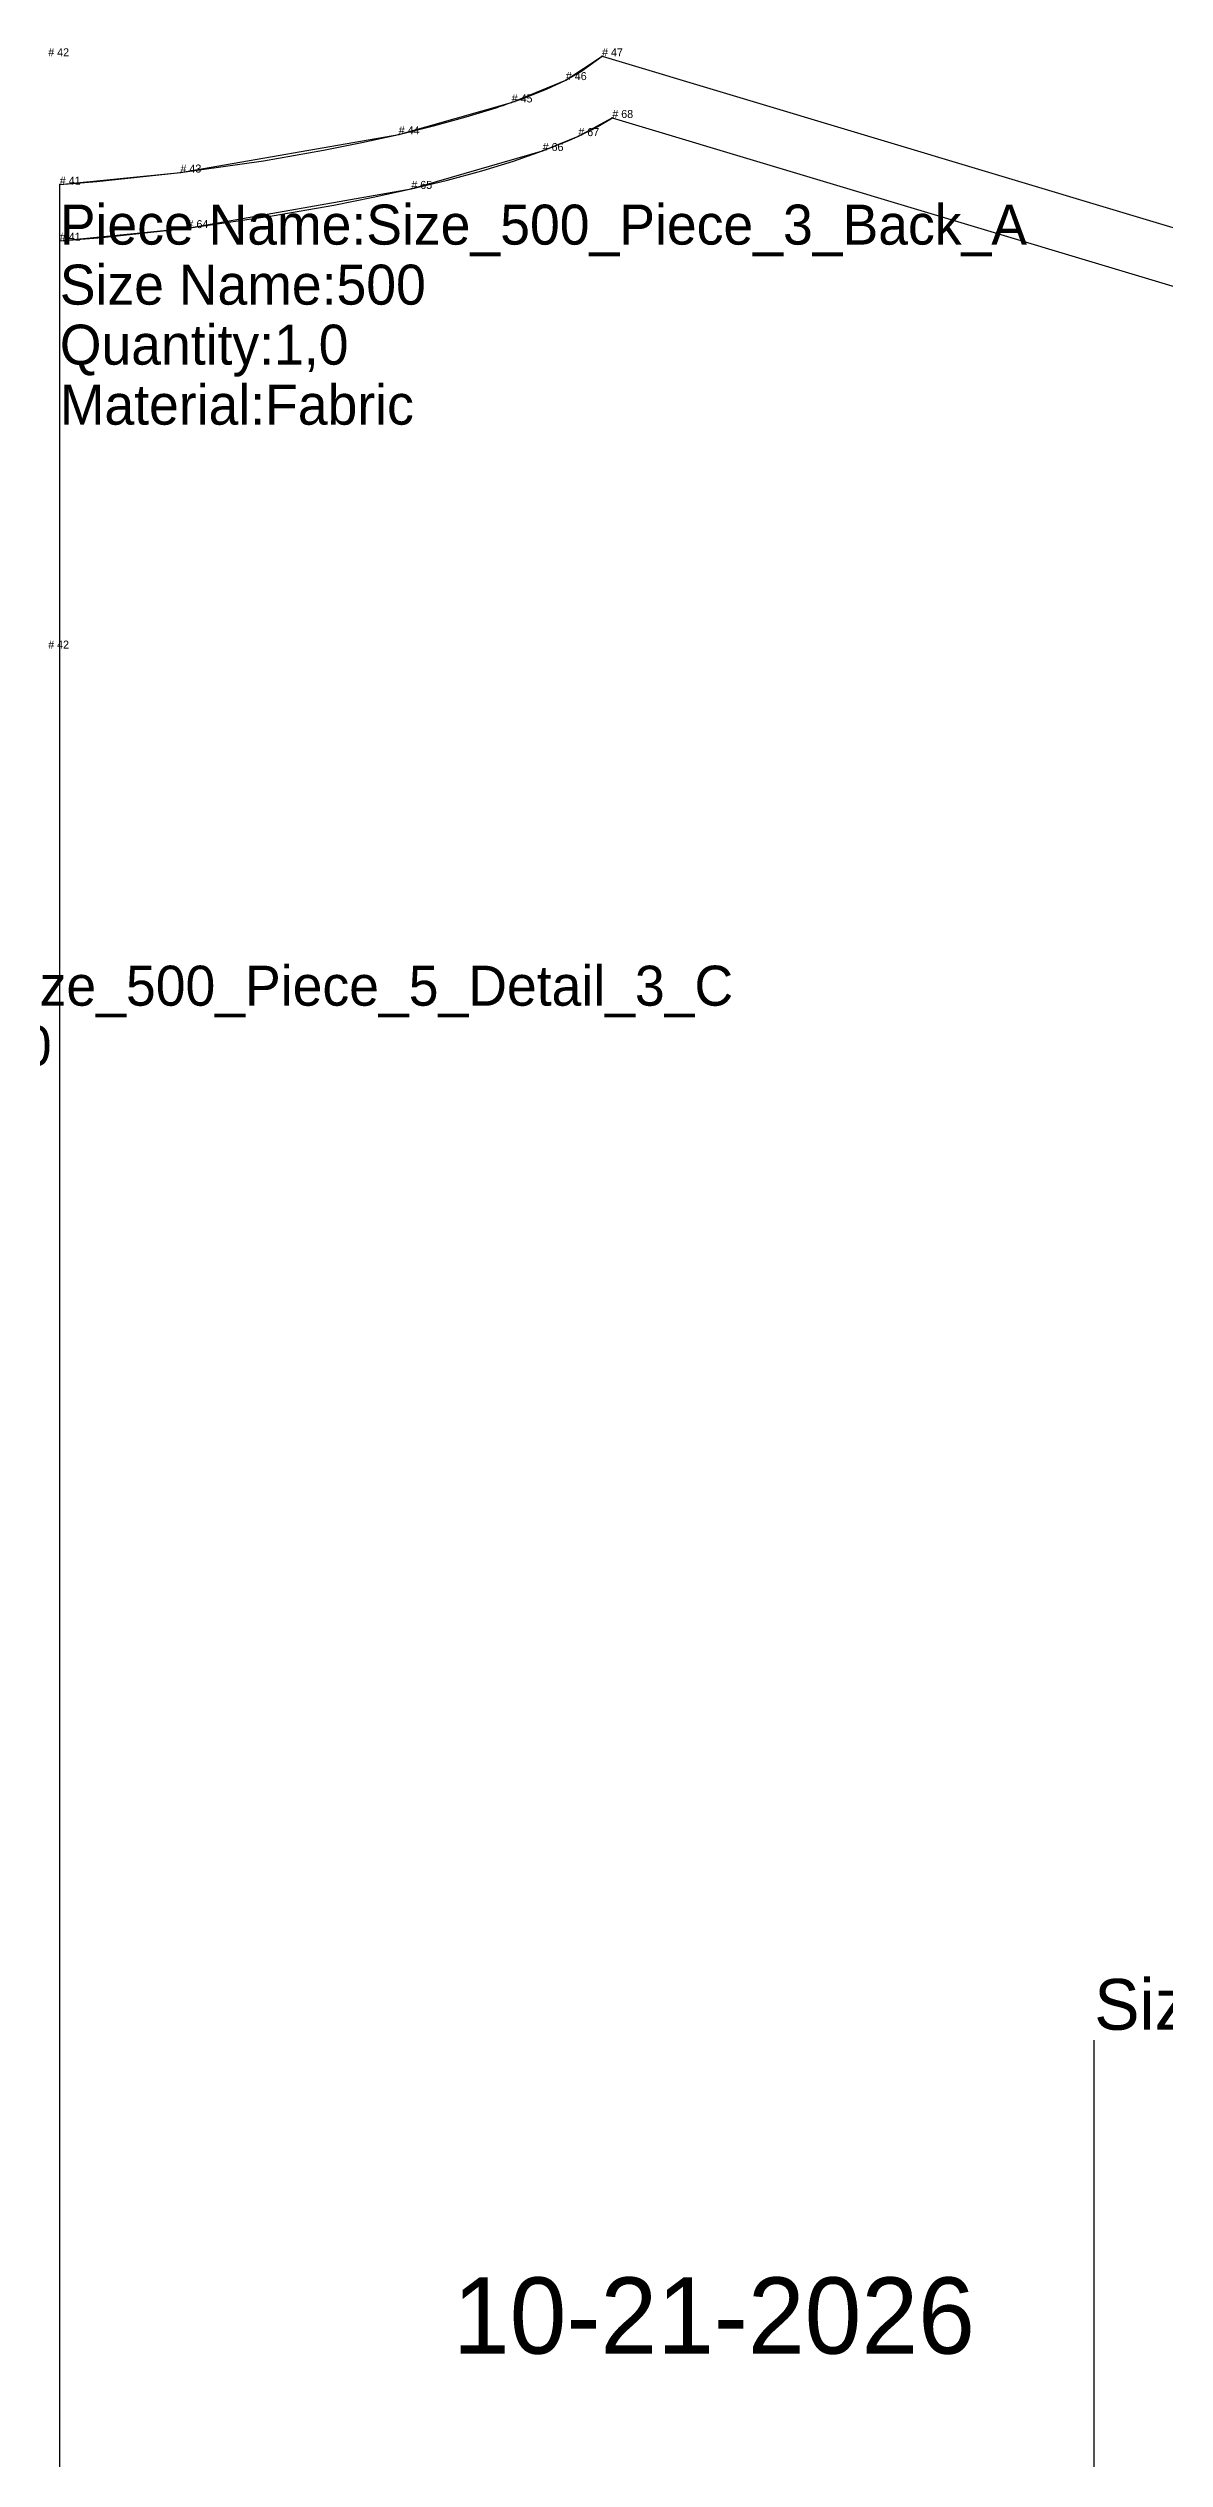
# Model space of a CAD drawing. Extents: x 0 to 1208, y -69 to 896.
# Drawn here: x 464.8 to 604.2, y 594.9 to 896.1 of the extents above; entities that cross this region are included whole.
import ezdxf

# ---------------------------------------------------------------- set-up
doc = ezdxf.new("R2010")
doc.units = 0
for name, color, linetype in [('1', 7, 'CONTINUOUS'), ('14', 7, 'CONTINUOUS'), ('15', 7, 'CONTINUOUS'), ('2', 7, 'CONTINUOUS'), ('3', 7, 'CONTINUOUS'), ('5', 7, 'CONTINUOUS'), ('7', 7, 'CONTINUOUS'), ('84', 7, 'CONTINUOUS'), ('87', 7, 'CONTINUOUS')]:
    doc.layers.add(name, color=color, linetype=linetype)

# ---------------------------------------------------------------- blocks, each defined once
blk = doc.blocks.new('piece-114_s500_M')
at = {"layer": '1'}
for p in [(464.75, 895.09), (464.75, 821.08)]:
    blk.add_text('# 42', height=1, dxfattribs=at).set_placement(p)
blk = doc.blocks.new('piece_Back_s500_M')
at = {"layer": '1'}
blk.add_lwpolyline([(466.2, 879.06), (481.27, 880.57), (508.52, 885.34), (522.63, 889.33), (529.4, 892.12), (533.92, 895.09), (714.34, 840.91), (712.8, 823.72), (709.99, 786.21), (709.08, 761.41), (709.4, 723), (713.07, 691.77), (717.53, 672.36), (721.68, 660.23), (726.9, 649.4), (732.87, 641.53), (739.92, 634.7), (745.49, 630.95), (753.96, 627.48), (762.74, 625.85), (778.19, 625.17), (778.46, 256.52), (466.2, 256.52)], close=True, dxfattribs=at)
at = {"layer": '14'}
blk.add_lwpolyline([(466.2, 872.04), (482.15, 873.62), (510.1, 878.52), (526.5, 883.26), (530.96, 885.12), (535.2, 887.39), (706.86, 835.85), (705.71, 823.02), (703, 786.58), (701.91, 754.6), (701.87, 737.31), (703.06, 714.05), (707.57, 683.42), (714.55, 659.15), (720.91, 645.78), (727.83, 636.66), (733.02, 631.39), (740.72, 625.6), (749.08, 621.67), (758.52, 619.35), (771.19, 618.34), (771.46, 263.52), (466.2, 263.52)], close=True, dxfattribs=at)
at = {"layer": '2'}
for p in [(533.92, 895.09), (535.2, 887.39), (466.2, 879.06), (466.2, 872.04)]:
    blk.add_point(p, dxfattribs=at)
at = {"layer": '3'}
for p in [(529.4, 892.12), (522.63, 889.33), (508.52, 885.34), (526.5, 883.26), (530.96, 885.12), (481.27, 880.57), (510.1, 878.52), (482.15, 873.62)]:
    blk.add_point(p, dxfattribs=at)
at = {"layer": '7'}
blk.add_line((595.39, 547.16), (595.39, 647.16), dxfattribs=at)
at = {"layer": '84'}
blk.add_lwpolyline([(466.2, 256.52), (466.2, 879.06), (470.81, 879.43), (481.27, 880.57), (491.63, 882.05), (499.12, 883.37), (503.91, 884.32), (508.52, 885.34), (512.88, 886.4), (516.95, 887.52), (520.7, 888.66), (521.24, 888.85), (521.37, 888.89), (521.57, 888.96), (521.78, 889.04), (521.99, 889.11), (522.21, 889.19), (522.44, 889.27), (522.63, 889.33), (522.69, 889.35), (524.06, 889.83), (526.98, 890.99), (529.4, 892.12), (531.25, 893.17), (533.92, 895.09), (714.34, 840.91)], dxfattribs=at)
at = {"layer": '87'}
blk.add_lwpolyline([(466.2, 263.52), (466.2, 872.04), (471.47, 872.46), (482.15, 873.62), (492.73, 875.14), (500.41, 876.49), (505.35, 877.47), (510.1, 878.52), (514.63, 879.63), (518.9, 880.79), (522.87, 882), (526.5, 883.26), (529.76, 884.56), (530.96, 885.12), (531.4, 885.33), (531.64, 885.44), (531.9, 885.56), (532.16, 885.69), (532.44, 885.82), (532.61, 885.9), (532.73, 885.96), (533.02, 886.13), (533.33, 886.3), (535.02, 887.26), (535.2, 887.39), (706.86, 835.85)], dxfattribs=at)
at = {"layer": '1'}
for s, height, p in [('# 47', 1, (533.92, 895.09)), ('# 46', 1, (529.4, 892.12)), ('# 45', 1, (522.63, 889.33)), ('# 44', 1, (508.52, 885.34)), ('# 41', 1, (466.2, 879.06)), ('# 43', 1, (481.27, 880.57)), ('Piece Name:Size_500_Piece_3_Back_A', 5, (466.2, 871.56)), ('Size Name:500', 5, (466.2, 864.06)), ('Quantity:1,0', 5, (466.2, 856.56)), ('Material:Fabric', 5, (466.2, 849.06))]:
    blk.add_text(s, height=height, dxfattribs=at).set_placement(p)
at = {"layer": '14'}
for s, p in [('# 67', (530.96, 885.12)), ('# 68', (535.2, 887.39)), ('# 66', (526.5, 883.26)), ('# 65', (510.1, 878.52)), ('# 64', (482.15, 873.62)), ('# 41', (466.2, 872.04))]:
    blk.add_text(s, height=1, dxfattribs=at).set_placement(p)
at = {"layer": '15'}
for s, height, p in [('Size 500', 6.35, (595.39, 648.48)), ('10-21-2026', 9.53, (515.3, 608))]:
    blk.add_text(s, height=height, dxfattribs=at).set_placement(p)
blk = doc.blocks.new('piece_Detail_3_s500_M')
at = {"layer": '1'}
blk.add_lwpolyline([(419.46, 783.95), (419.46, 713.59), (267.49, 819.68)], close=True, dxfattribs=at)
at = {"layer": '14'}
blk.add_lwpolyline([(409.46, 779.11), (409.46, 729.11), (301.46, 804.5)], close=True, dxfattribs=at)
at = {"layer": '2'}
for p in [(267.49, 819.68), (301.46, 804.5), (419.46, 783.95), (409.46, 779.11), (409.46, 729.11), (419.46, 713.59)]:
    blk.add_point(p, dxfattribs=at)
at = {"layer": '5'}
blk.add_line((267.49, 713.59), (419.46, 713.59), dxfattribs=at)
at = {"layer": '7'}
blk.add_line((394.6, 747.96), (394.6, 777.96), dxfattribs=at)
at = {"layer": '84'}
blk.add_lwpolyline([(419.46, 783.95), (419.46, 713.59), (267.49, 819.68)], close=True, dxfattribs=at)
at = {"layer": '87'}
blk.add_lwpolyline([(409.46, 779.11), (409.46, 729.11), (301.46, 804.5)], close=True, dxfattribs=at)
at = {"layer": '1'}
for s, height, p in [('# 120', 1, (267.49, 819.68)), ('# 118', 1, (419.46, 783.95)), ('Piece Name:Size_500_Piece_5_Detail_3_C', 5, (419.46, 776.45)), ('Size Name:500', 5, (419.46, 768.95)), ('Quantity:1,0', 5, (419.46, 761.45)), ('Material:Fabric', 5, (419.46, 753.95)), ('# 119', 1, (419.46, 713.59))]:
    blk.add_text(s, height=height, dxfattribs=at).set_placement(p)
at = {"layer": '14'}
for s, p in [('# 121', (301.46, 804.5)), ('# 110', (409.46, 779.11)), ('# 110', (409.46, 729.11))]:
    blk.add_text(s, height=1, dxfattribs=at).set_placement(p)
at = {"layer": '15'}
blk.add_text('Size 500', height=6.35, dxfattribs=at).set_placement((394.6, 779.29))

msp = doc.modelspace()

# ---------------------------------------------------------------- block references
at = {"layer": '1'}
for name in ['piece-114_s500_M', 'piece_Back_s500_M', 'piece_Detail_3_s500_M']:
    msp.add_blockref(name, (0, 0), dxfattribs=at)

doc.saveas('drawing.dxf')
